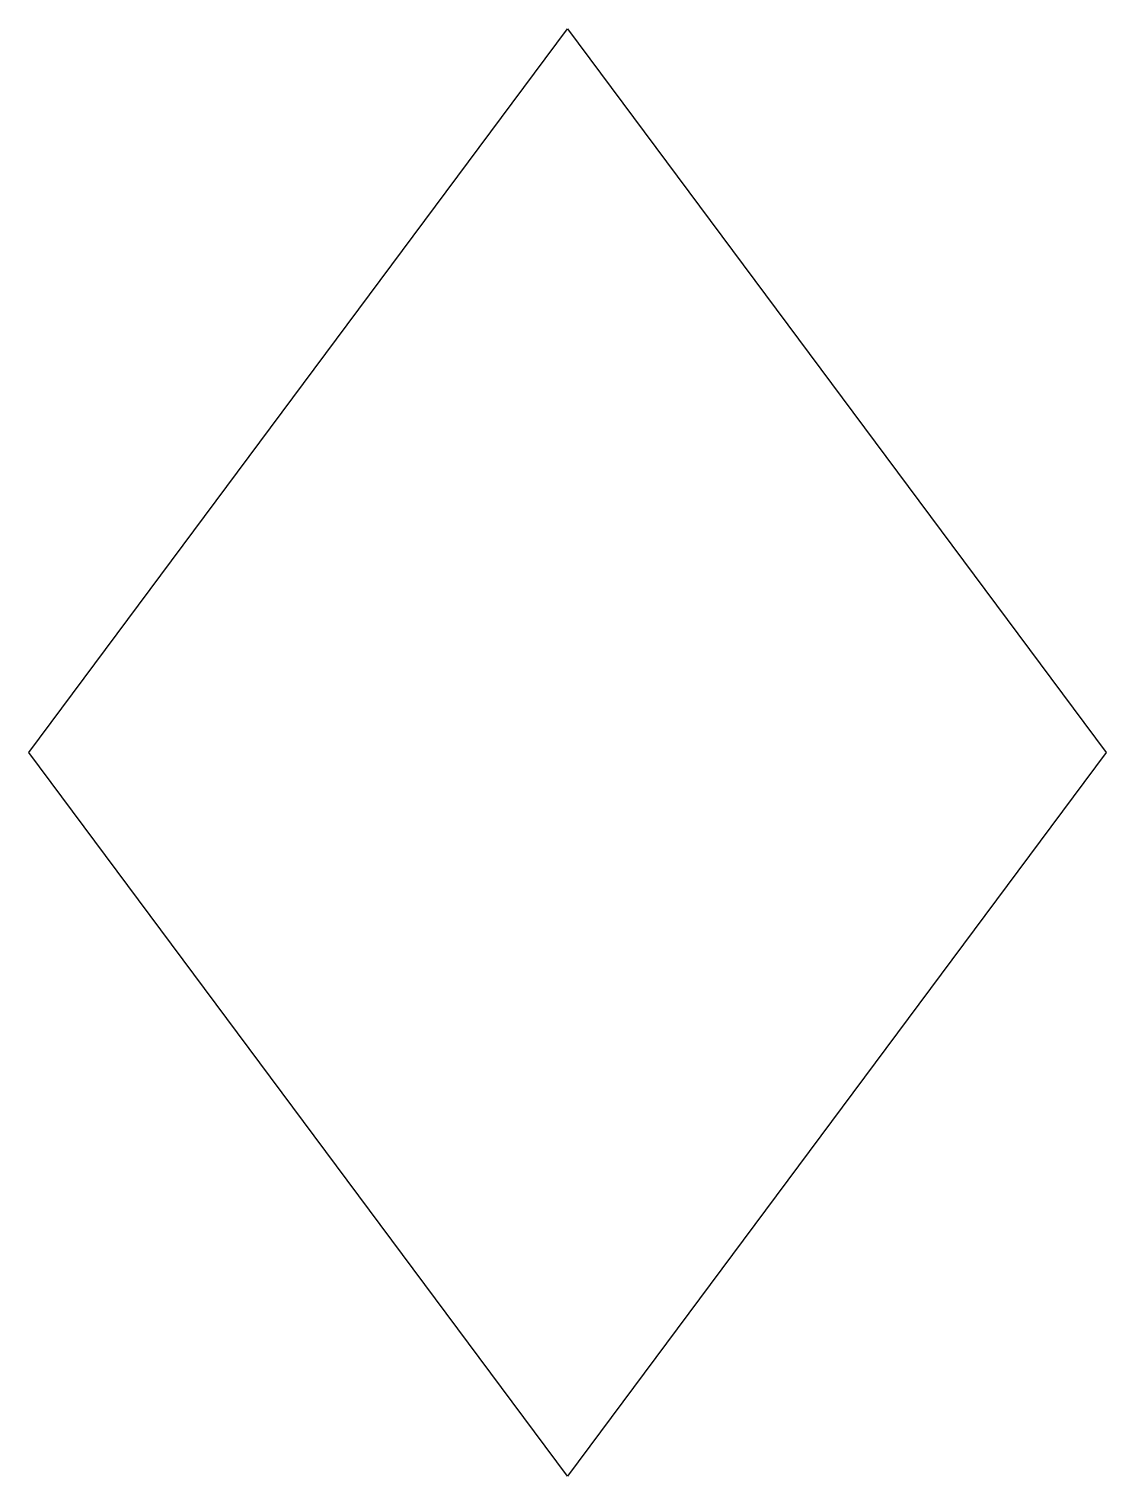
# Model space of a CAD drawing. Extents: x -17.5 to 0, y -11.8 to 11.8.
import ezdxf

# ---------------------------------------------------------------- set-up
doc = ezdxf.new("R2010")
doc.units = 0

msp = doc.modelspace()

# ---------------------------------------------------------------- linework, layer by layer
msp.add_lwpolyline([(-8.75, -11.75), (-17.5, 0), (-8.75, 11.75), (0, 0), (-8.75, -11.75)])

doc.saveas('drawing.dxf')
